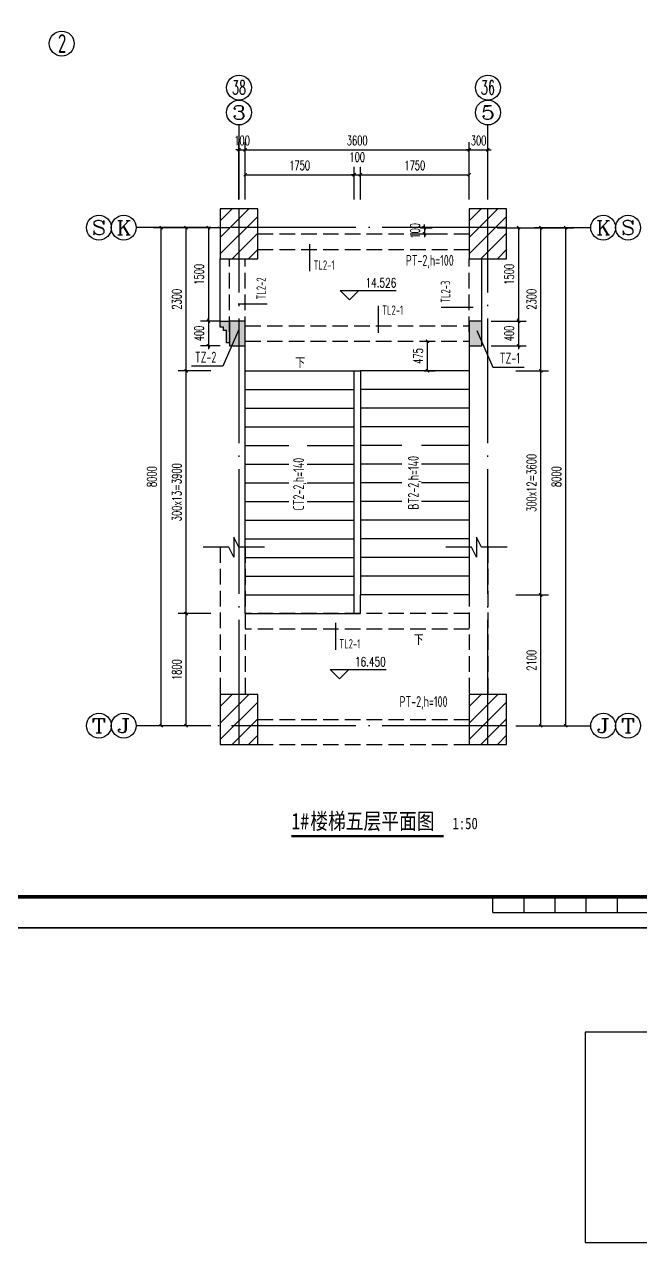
# Model space of a CAD drawing. Extents: x 239268 to 489116, y -316056 to -246175.
# Drawn here: x 318817 to 328720, y -316056 to -296486 of the extents above; entities that cross this region are included whole.
import ezdxf
from ezdxf.enums import TextEntityAlignment as Align

# ---------------------------------------------------------------- set-up
doc = ezdxf.new("R2010")
doc.units = 0
doc.header["$LTSCALE"] = 1000
doc.header["$MEASUREMENT"] = 0
doc.linetypes.add('DASH', pattern=[0.35, 0.25, -0.1])
doc.linetypes.add('DOTE', pattern=[2.42, 2, -0.2, 0.02, -0.2])
doc.layers.get('0').update_dxf_attribs({"linetype": 'CONTINUOUS'})
doc.layers.get('Defpoints').update_dxf_attribs({"color": 6, "linetype": 'CONTINUOUS'})
for name, color, linetype in [('3-ban', 84, 'CONTINUOUS'), ('3-HATCH', 8, 'CONTINUOUS'), ('3-liang-rein', 54, 'CONTINUOUS'), ('3-liang-s', 120, 'CONTINUOUS'), ('3-liang-s-1', 44, 'CONTINUOUS'), ('3-liang-xu', 120, 'DASH'), ('AXIS', 3, 'CONTINUOUS'), ('AXIS_TEXT', 7, 'CONTINUOUS'), ('COLUMN', 2, 'CONTINUOUS'), ('DIM_ELEV', 3, 'CONTINUOUS'), ('DIM_SYMB', 3, 'CONTINUOUS'), ('DOTE', 26, 'DOTE'), ('MY轴线尺寸', 3, 'CONTINUOUS'), ('PUB_TEXT', 7, 'CONTINUOUS'), ('s-plane-dim', 11, 'CONTINUOUS'), ('STAIR', 4, 'CONTINUOUS'), ('图框', 85, 'CONTINUOUS')]:
    doc.layers.add(name, color=color, linetype=linetype)
doc.styles.add('_TCH_AXIS', font='COMPLEX', dxfattribs={"bigfont": 'GBCBIG'})
doc.styles.add('_TCH_DIM', font='SIMPLEX', dxfattribs={"bigfont": 'GBCBIG'})
doc.styles.add('COMPLEX', font='COMPLEX')
doc.styles.add('DIM_FONT', font='SIMPLEX.shx', dxfattribs={"width": 0.65})
doc.styles.add('TSSD_Rein', font='Tssdeng.shx', dxfattribs={"width": 0.7, "bigfont": 'hztxt.shx'})
doc.styles.add('房间名称', font='SIMHEI.TTF', dxfattribs={"width": 0.8})
doc.dimstyles.new('DIMN50', dxfattribs={"dimscale": 0.5, "dimtxt": 300, "dimasz": 100, "dimexe": 250, "dimexo": 300, "dimgap": 150, "dimtad": 1, "dimdec": 0, "dimzin": 0, "dimdsep": 46, "dimtxsty": 'DIM_FONT', "dimblk": 'ARCHTICK', "dimcen": 0.09, "dimclrt": 7, "dimazin": 2, "dimtfac": 1, "dimtdec": 0, "dimtix": 1, "dimtmove": 2, "dimatfit": 3, "dimfxl": 0, "dimtolj": 1, "dimtzin": 0, "dimarcsym": 0})

# ---------------------------------------------------------------- blocks, each defined once
blk = doc.blocks.new('_ArchTick')
at = {"color": 0, "linetype": 'ByBlock', "const_width": 0.4}
blk.add_lwpolyline([(-0.5, -0.5), (0.5, 0.5)], dxfattribs=at)
blk = doc.blocks.new('*D682')
at = {"layer": 'AXIS', "color": 0, "lineweight": -2}
for p, q in [((326716, -305652), (327241, -305652)), ((327116, -307752), (327116, -305652)), ((326716, -307752), (327241, -307752))]:
    blk.add_line(p, q, dxfattribs=at)
at = {"layer": 'Defpoints', "color": 0}
for p in [(326566, -305652), (327116, -305652), (326566, -307752)]:
    blk.add_point(p, dxfattribs=at)
at = {"layer": 'AXIS', "color": 0, "lineweight": -2, "xscale": 50, "yscale": 50, "zscale": 50}
for p, rotation in [((327116, -305652), 90), ((327116, -307752), 270)]:
    blk.add_blockref('_ArchTick', p, dxfattribs=dict(at, rotation=rotation))
at = {"layer": 'AXIS', "color": 7, "insert": (326966, -306702), "char_height": 150, "attachment_point": 5, "rotation": 90, "style": 'DIM_FONT'}
blk.add_mtext('\\A1;2100', dxfattribs=at)
blk = doc.blocks.new('*D683')
at = {"layer": 'AXIS', "color": 0, "lineweight": -2}
for p, q in [((326716, -302052), (327241, -302052)), ((327116, -305652), (327116, -302052)), ((326716, -305652), (327241, -305652))]:
    blk.add_line(p, q, dxfattribs=at)
at = {"layer": 'Defpoints', "color": 0}
for p in [(326566, -302052), (327116, -302052), (326566, -305652)]:
    blk.add_point(p, dxfattribs=at)
at = {"layer": 'AXIS', "color": 0, "lineweight": -2, "xscale": 50, "yscale": 50, "zscale": 50}
for p, rotation in [((327116, -302052), 90), ((327116, -305652), 270)]:
    blk.add_blockref('_ArchTick', p, dxfattribs=dict(at, rotation=rotation))
at = {"layer": 'AXIS', "color": 7, "insert": (326966, -303852), "char_height": 150, "attachment_point": 5, "rotation": 90, "style": 'DIM_FONT'}
blk.add_mtext('\\A1;300x12=3600', dxfattribs=at)
blk = doc.blocks.new('*D684')
at = {"layer": 'AXIS', "color": 0, "lineweight": -2}
for p, q in [((326716, -299752), (327241, -299752)), ((327116, -302052), (327116, -299752)), ((326716, -302052), (327241, -302052))]:
    blk.add_line(p, q, dxfattribs=at)
at = {"layer": 'Defpoints', "color": 0}
for p in [(326566, -299752), (327116, -299752), (326566, -302052)]:
    blk.add_point(p, dxfattribs=at)
at = {"layer": 'AXIS', "color": 0, "lineweight": -2, "xscale": 50, "yscale": 50, "zscale": 50}
for p, rotation in [((327116, -299752), 90), ((327116, -302052), 270)]:
    blk.add_blockref('_ArchTick', p, dxfattribs=dict(at, rotation=rotation))
at = {"layer": 'AXIS', "color": 7, "insert": (326966, -300902), "char_height": 150, "attachment_point": 5, "rotation": 90, "style": 'DIM_FONT'}
blk.add_mtext('\\A1;2300', dxfattribs=at)
blk = doc.blocks.new('*D685')
at = {"layer": 'AXIS', "color": 0, "lineweight": -2}
for p, q in [((326716, -299752), (327641, -299752)), ((327516, -307752), (327516, -299752)), ((326716, -307752), (327641, -307752))]:
    blk.add_line(p, q, dxfattribs=at)
at = {"layer": 'Defpoints', "color": 0}
for p in [(326566, -299752), (327516, -299752), (326566, -307752)]:
    blk.add_point(p, dxfattribs=at)
at = {"layer": 'AXIS', "color": 0, "lineweight": -2, "xscale": 50, "yscale": 50, "zscale": 50}
for p, rotation in [((327516, -299752), 90), ((327516, -307752), 270)]:
    blk.add_blockref('_ArchTick', p, dxfattribs=dict(at, rotation=rotation))
at = {"layer": 'AXIS', "color": 7, "insert": (327366, -303752), "char_height": 150, "attachment_point": 5, "rotation": 90, "style": 'DIM_FONT'}
blk.add_mtext('\\A1;8000', dxfattribs=at)
blk = doc.blocks.new('*D686')
at = {"layer": 'AXIS', "color": 0, "lineweight": -2}
for p, q in [((321816, -305952), (321291, -305952)), ((321416, -307752), (321416, -305952)), ((321816, -307752), (321291, -307752))]:
    blk.add_line(p, q, dxfattribs=at)
at = {"layer": 'Defpoints', "color": 0}
for p in [(321416, -305952), (321966, -305952), (321966, -307752)]:
    blk.add_point(p, dxfattribs=at)
at = {"layer": 'AXIS', "color": 0, "lineweight": -2, "xscale": 50, "yscale": 50, "zscale": 50}
for p, rotation in [((321416, -305952), 90), ((321416, -307752), 270)]:
    blk.add_blockref('_ArchTick', p, dxfattribs=dict(at, rotation=rotation))
at = {"layer": 'AXIS', "color": 7, "insert": (321266, -306852), "char_height": 150, "attachment_point": 5, "rotation": 90, "style": 'DIM_FONT'}
blk.add_mtext('\\A1;1800', dxfattribs=at)
blk = doc.blocks.new('*D687')
at = {"layer": 'AXIS', "color": 0, "lineweight": -2}
for p, q in [((321816, -302052), (321291, -302052)), ((321416, -305952), (321416, -302052)), ((321816, -305952), (321291, -305952))]:
    blk.add_line(p, q, dxfattribs=at)
at = {"layer": 'Defpoints', "color": 0}
for p in [(321416, -302052), (321966, -302052), (321966, -305952)]:
    blk.add_point(p, dxfattribs=at)
at = {"layer": 'AXIS', "color": 0, "lineweight": -2, "xscale": 50, "yscale": 50, "zscale": 50}
for p, rotation in [((321416, -302052), 90), ((321416, -305952), 270)]:
    blk.add_blockref('_ArchTick', p, dxfattribs=dict(at, rotation=rotation))
at = {"layer": 'AXIS', "color": 7, "insert": (321266, -304002), "char_height": 150, "attachment_point": 5, "rotation": 90, "style": 'DIM_FONT'}
blk.add_mtext('\\A1;300x13=3900', dxfattribs=at)
blk = doc.blocks.new('*D688')
at = {"layer": 'AXIS', "color": 0, "lineweight": -2}
for p, q in [((321816, -299752), (321291, -299752)), ((321416, -302052), (321416, -299752)), ((321816, -302052), (321291, -302052))]:
    blk.add_line(p, q, dxfattribs=at)
at = {"layer": 'Defpoints', "color": 0}
for p in [(321416, -299752), (321966, -299752), (321966, -302052)]:
    blk.add_point(p, dxfattribs=at)
at = {"layer": 'AXIS', "color": 0, "lineweight": -2, "xscale": 50, "yscale": 50, "zscale": 50}
for p, rotation in [((321416, -299752), 90), ((321416, -302052), 270)]:
    blk.add_blockref('_ArchTick', p, dxfattribs=dict(at, rotation=rotation))
at = {"layer": 'AXIS', "color": 7, "insert": (321266, -300902), "char_height": 150, "attachment_point": 5, "rotation": 90, "style": 'DIM_FONT'}
blk.add_mtext('\\A1;2300', dxfattribs=at)
blk = doc.blocks.new('*D689')
at = {"layer": 'AXIS', "color": 0, "lineweight": -2}
for p, q in [((321816, -299752), (320891, -299752)), ((321016, -307752), (321016, -299752)), ((321816, -307752), (320891, -307752))]:
    blk.add_line(p, q, dxfattribs=at)
at = {"layer": 'Defpoints', "color": 0}
for p in [(321016, -299752), (321966, -299752), (321966, -307752)]:
    blk.add_point(p, dxfattribs=at)
at = {"layer": 'AXIS', "color": 0, "lineweight": -2, "xscale": 50, "yscale": 50, "zscale": 50}
for p, rotation in [((321016, -299752), 90), ((321016, -307752), 270)]:
    blk.add_blockref('_ArchTick', p, dxfattribs=dict(at, rotation=rotation))
at = {"layer": 'AXIS', "color": 7, "insert": (320866, -303752), "char_height": 150, "attachment_point": 5, "rotation": 90, "style": 'DIM_FONT'}
blk.add_mtext('\\A1;8000', dxfattribs=at)
blk = doc.blocks.new('*D690')
at = {"layer": 'AXIS', "color": 0, "lineweight": -2}
for p, q in [((322366, -299302), (322366, -298777)), ((324116, -299302), (324116, -298777)), ((322366, -298902), (324116, -298902))]:
    blk.add_line(p, q, dxfattribs=at)
at = {"layer": 'Defpoints', "color": 0}
for p in [(324116, -298902), (322366, -299452), (324116, -299452)]:
    blk.add_point(p, dxfattribs=at)
at = {"layer": 'AXIS', "color": 0, "lineweight": -2, "xscale": 50, "yscale": 50, "zscale": 50, "rotation": 180}
blk.add_blockref('_ArchTick', (322366, -298902), dxfattribs=at)
at = {"layer": 'AXIS', "color": 0, "lineweight": -2, "xscale": 50, "yscale": 50, "zscale": 50}
blk.add_blockref('_ArchTick', (324116, -298902), dxfattribs=at)
at = {"layer": 'AXIS', "color": 7, "insert": (323241, -298752), "char_height": 150, "attachment_point": 5, "style": 'DIM_FONT'}
blk.add_mtext('\\A1;1750', dxfattribs=at)
blk = doc.blocks.new('*D691')
at = {"layer": 'AXIS', "color": 0, "lineweight": -2}
for p, q in [((324116, -299302), (324116, -298777)), ((324216, -299302), (324216, -298777)), ((324116, -298902), (324066, -298902)), ((324116, -298902), (324216, -298902)), ((324216, -298902), (324266, -298902))]:
    blk.add_line(p, q, dxfattribs=at)
at = {"layer": 'Defpoints', "color": 0}
for p in [(324216, -298902), (324116, -299452), (324216, -299452)]:
    blk.add_point(p, dxfattribs=at)
at = {"layer": 'AXIS', "color": 0, "lineweight": -2, "xscale": 50, "yscale": 50, "zscale": 50}
blk.add_blockref('_ArchTick', (324116, -298902), dxfattribs=at)
at = {"layer": 'AXIS', "color": 0, "lineweight": -2, "xscale": 50, "yscale": 50, "zscale": 50, "rotation": 180}
blk.add_blockref('_ArchTick', (324216, -298902), dxfattribs=at)
at = {"layer": 'AXIS', "color": 7, "insert": (324166, -298618), "char_height": 150, "attachment_point": 5, "style": 'DIM_FONT'}
blk.add_mtext('\\A1;100', dxfattribs=at)
blk = doc.blocks.new('*D692')
at = {"layer": 'AXIS', "color": 0, "lineweight": -2}
for p, q in [((324216, -299302), (324216, -298777)), ((325966, -299302), (325966, -298777)), ((324216, -298902), (325966, -298902))]:
    blk.add_line(p, q, dxfattribs=at)
at = {"layer": 'Defpoints', "color": 0}
for p in [(325966, -298902), (324216, -299452), (325966, -299452)]:
    blk.add_point(p, dxfattribs=at)
at = {"layer": 'AXIS', "color": 0, "lineweight": -2, "xscale": 50, "yscale": 50, "zscale": 50, "rotation": 180}
blk.add_blockref('_ArchTick', (324216, -298902), dxfattribs=at)
at = {"layer": 'AXIS', "color": 0, "lineweight": -2, "xscale": 50, "yscale": 50, "zscale": 50}
blk.add_blockref('_ArchTick', (325966, -298902), dxfattribs=at)
at = {"layer": 'AXIS', "color": 7, "insert": (325091, -298752), "char_height": 150, "attachment_point": 5, "style": 'DIM_FONT'}
blk.add_mtext('\\A1;1750', dxfattribs=at)
blk = doc.blocks.new('*D693')
at = {"layer": 'AXIS', "color": 0, "lineweight": -2}
for p, q in [((322266, -299302), (322266, -298377)), ((322366, -299302), (322366, -298377)), ((322266, -298502), (322216, -298502)), ((322266, -298502), (322366, -298502)), ((322366, -298502), (322416, -298502))]:
    blk.add_line(p, q, dxfattribs=at)
at = {"layer": 'Defpoints', "color": 0}
for p in [(322366, -298502), (322266, -299452), (322366, -299452)]:
    blk.add_point(p, dxfattribs=at)
at = {"layer": 'AXIS', "color": 0, "lineweight": -2, "xscale": 50, "yscale": 50, "zscale": 50}
blk.add_blockref('_ArchTick', (322266, -298502), dxfattribs=at)
at = {"layer": 'AXIS', "color": 0, "lineweight": -2, "xscale": 50, "yscale": 50, "zscale": 50, "rotation": 180}
blk.add_blockref('_ArchTick', (322366, -298502), dxfattribs=at)
at = {"layer": 'AXIS', "color": 7, "insert": (322316, -298352), "char_height": 150, "attachment_point": 5, "style": 'DIM_FONT'}
blk.add_mtext('\\A1;100', dxfattribs=at)
blk = doc.blocks.new('*D583')
at = {"layer": 'AXIS', "color": 0, "lineweight": -2}
for p, q in [((322366, -299302), (322366, -298377)), ((325966, -299302), (325966, -298377)), ((322366, -298502), (325966, -298502))]:
    blk.add_line(p, q, dxfattribs=at)
at = {"layer": 'Defpoints', "color": 0}
for p in [(325966, -298502), (322366, -299452), (325966, -299452)]:
    blk.add_point(p, dxfattribs=at)
at = {"layer": 'AXIS', "color": 0, "lineweight": -2, "xscale": 50, "yscale": 50, "zscale": 50, "rotation": 180}
blk.add_blockref('_ArchTick', (322366, -298502), dxfattribs=at)
at = {"layer": 'AXIS', "color": 0, "lineweight": -2, "xscale": 50, "yscale": 50, "zscale": 50}
blk.add_blockref('_ArchTick', (325966, -298502), dxfattribs=at)
at = {"layer": 'AXIS', "color": 7, "insert": (324166, -298352), "char_height": 150, "attachment_point": 5, "style": 'DIM_FONT'}
blk.add_mtext('\\A1;3600', dxfattribs=at)
blk = doc.blocks.new('*D584')
at = {"layer": 'AXIS', "color": 0, "lineweight": -2}
for p, q in [((325966, -299302), (325966, -298377)), ((326266, -299302), (326266, -298377)), ((325966, -298502), (325916, -298502)), ((325966, -298502), (326266, -298502)), ((326266, -298502), (326316, -298502))]:
    blk.add_line(p, q, dxfattribs=at)
at = {"layer": 'Defpoints', "color": 0}
for p in [(326266, -298502), (325966, -299452), (326266, -299452)]:
    blk.add_point(p, dxfattribs=at)
at = {"layer": 'AXIS', "color": 0, "lineweight": -2, "xscale": 50, "yscale": 50, "zscale": 50}
blk.add_blockref('_ArchTick', (325966, -298502), dxfattribs=at)
at = {"layer": 'AXIS', "color": 0, "lineweight": -2, "xscale": 50, "yscale": 50, "zscale": 50, "rotation": 180}
blk.add_blockref('_ArchTick', (326266, -298502), dxfattribs=at)
at = {"layer": 'AXIS', "color": 7, "insert": (326116, -298352), "char_height": 150, "attachment_point": 5, "style": 'DIM_FONT'}
blk.add_mtext('\\A1;300', dxfattribs=at)
blk = doc.blocks.new('_AXISO')
blk.add_circle((0, 0), 0.5)
at = {"layer": 'AXIS_TEXT', "style": 'COMPLEX', "width": 1.041667}
blk.add_attdef('A', text='', height=0.56, dxfattribs=at).set_placement((-0.25, -0.28), (0.25, -0.28), align=Align.FIT)
blk = doc.blocks.new('TJAD_TK_A1')
at = {"layer": '图框'}
for p, q in [((870.88, 361.45), (870.88, 366.45)), ((880.88, 361.45), (880.88, 366.45)), ((890.88, 361.45), (890.88, 366.45)), ((900.88, 361.45), (900.88, 366.45)), ((910.88, 361.45), (910.88, 366.45)), ((870.88, 361.45), (970.88, 361.45)), ((500.38, 356.45), (1341.38, 356.45))]:
    blk.add_line(p, q, dxfattribs=at)
at = {"layer": '图框', "const_width": 1.2}
blk.add_lwpolyline([(1331.38, 940.45), (525.38, 940.45), (525.38, 366.45), (1331.38, 366.45)], close=True, dxfattribs=at)
blk = doc.blocks.new('*D741')
at = {"layer": '3-liang-s', "color": 0, "lineweight": -2}
for p, q in [((322116, -299752), (321650, -299752)), ((321775, -299752), (321775, -301252)), ((321966, -301252), (321650, -301252))]:
    blk.add_line(p, q, dxfattribs=at)
at = {"layer": 'Defpoints', "color": 0}
for p in [(322266, -299752), (321775, -301252), (322116, -301252)]:
    blk.add_point(p, dxfattribs=at)
at = {"layer": '3-liang-s', "color": 0, "lineweight": -2, "xscale": 50, "yscale": 50, "zscale": 50}
for p, rotation in [((321775, -299752), 90), ((321775, -301252), 270)]:
    blk.add_blockref('_ArchTick', p, dxfattribs=dict(at, rotation=rotation))
at = {"layer": '3-liang-s', "color": 7, "insert": (321625, -300502), "char_height": 150, "attachment_point": 5, "rotation": 90, "style": 'DIM_FONT'}
blk.add_mtext('\\A1;1500', dxfattribs=at)
blk = doc.blocks.new('*D742')
at = {"layer": '3-liang-s', "color": 0, "lineweight": -2}
for p, q in [((321966, -301252), (321650, -301252)), ((321775, -301252), (321775, -301202)), ((321775, -301252), (321775, -301652)), ((321966, -301652), (321650, -301652)), ((321775, -301652), (321775, -301702))]:
    blk.add_line(p, q, dxfattribs=at)
at = {"layer": 'Defpoints', "color": 0}
for p in [(322116, -301252), (321775, -301652), (322116, -301652)]:
    blk.add_point(p, dxfattribs=at)
at = {"layer": '3-liang-s', "color": 0, "lineweight": -2, "xscale": 50, "yscale": 50, "zscale": 50}
for p, rotation in [((321775, -301252), 270), ((321775, -301652), 90)]:
    blk.add_blockref('_ArchTick', p, dxfattribs=dict(at, rotation=rotation))
at = {"layer": '3-liang-s', "color": 7, "insert": (321625, -301452), "char_height": 150, "attachment_point": 5, "rotation": 90, "style": 'DIM_FONT'}
blk.add_mtext('\\A1;400', dxfattribs=at)
blk = doc.blocks.new('*D743')
at = {"layer": '3-liang-s', "color": 0, "lineweight": -2}
for p, q in [((326416, -299752), (326883, -299752)), ((326758, -299752), (326758, -301252)), ((326316, -301252), (326883, -301252))]:
    blk.add_line(p, q, dxfattribs=at)
at = {"layer": 'Defpoints', "color": 0}
for p in [(326266, -299752), (326166, -301252), (326758, -301252)]:
    blk.add_point(p, dxfattribs=at)
at = {"layer": '3-liang-s', "color": 0, "lineweight": -2, "xscale": 50, "yscale": 50, "zscale": 50}
for p, rotation in [((326758, -299752), 90), ((326758, -301252), 270)]:
    blk.add_blockref('_ArchTick', p, dxfattribs=dict(at, rotation=rotation))
at = {"layer": '3-liang-s', "color": 7, "insert": (326608, -300502), "char_height": 150, "attachment_point": 5, "rotation": 90, "style": 'DIM_FONT'}
blk.add_mtext('\\A1;1500', dxfattribs=at)
blk = doc.blocks.new('*D744')
at = {"layer": '3-liang-s', "color": 0, "lineweight": -2}
for p, q in [((326316, -301252), (326883, -301252)), ((326758, -301252), (326758, -301202)), ((326758, -301252), (326758, -301652)), ((326316, -301652), (326883, -301652)), ((326758, -301652), (326758, -301702))]:
    blk.add_line(p, q, dxfattribs=at)
at = {"layer": 'Defpoints', "color": 0}
for p in [(326166, -301252), (326166, -301652), (326758, -301652)]:
    blk.add_point(p, dxfattribs=at)
at = {"layer": '3-liang-s', "color": 0, "lineweight": -2, "xscale": 50, "yscale": 50, "zscale": 50}
for p, rotation in [((326758, -301252), 270), ((326758, -301652), 90)]:
    blk.add_blockref('_ArchTick', p, dxfattribs=dict(at, rotation=rotation))
at = {"layer": '3-liang-s', "color": 7, "insert": (326608, -301452), "char_height": 150, "attachment_point": 5, "rotation": 90, "style": 'DIM_FONT'}
blk.add_mtext('\\A1;400', dxfattribs=at)
blk = doc.blocks.new('*D748')
at = {"layer": '3-liang-s', "color": 0, "lineweight": -2}
for p, q in [((325182, -299752), (325371, -299752)), ((325246, -299752), (325246, -299702)), ((325246, -299752), (325246, -299852)), ((325182, -299852), (325371, -299852)), ((325246, -299852), (325246, -299902))]:
    blk.add_line(p, q, dxfattribs=at)
at = {"layer": 'Defpoints', "color": 0}
for p in [(325032, -299752), (325032, -299852), (325246, -299852)]:
    blk.add_point(p, dxfattribs=at)
at = {"layer": '3-liang-s', "color": 0, "lineweight": -2, "xscale": 50, "yscale": 50, "zscale": 50}
for p, rotation in [((325246, -299752), 270), ((325246, -299852), 90)]:
    blk.add_blockref('_ArchTick', p, dxfattribs=dict(at, rotation=rotation))
at = {"layer": '3-liang-s', "color": 7, "insert": (325096, -299802), "char_height": 150, "attachment_point": 5, "rotation": 90, "style": 'DIM_FONT'}
blk.add_mtext('\\A1;100', dxfattribs=at)
blk = doc.blocks.new('*D751')
at = {"layer": '3-liang-s', "color": 0, "lineweight": -2}
for p, q in [((325241, -301577), (325420, -301577)), ((325295, -302052), (325295, -301577)), ((325241, -302052), (325420, -302052))]:
    blk.add_line(p, q, dxfattribs=at)
at = {"layer": 'Defpoints', "color": 0}
for p in [(325091, -301577), (325295, -301577), (325091, -302052)]:
    blk.add_point(p, dxfattribs=at)
at = {"layer": '3-liang-s', "color": 0, "lineweight": -2, "xscale": 50, "yscale": 50, "zscale": 50}
for p, rotation in [((325295, -301577), 90), ((325295, -302052), 270)]:
    blk.add_blockref('_ArchTick', p, dxfattribs=dict(at, rotation=rotation))
at = {"layer": '3-liang-s', "color": 7, "insert": (325145, -301814), "char_height": 150, "attachment_point": 5, "rotation": 90, "style": 'DIM_FONT'}
blk.add_mtext('\\A1;475', dxfattribs=at)

msp = doc.modelspace()

# ---------------------------------------------------------------- hatches: boundary and pattern name
at = {"layer": '3-HATCH'}
h = msp.add_hatch(dxfattribs=at)
h.set_pattern_fill('ANSI31', color=256, scale=1500, style=0)
h.set_pattern_definition([(45, (10109.78, -14614.43), (-132.58252, 132.58252), [])])
h.paths.add_polyline_path([(322566.2, -299451.9), (321966.2, -299451.9), (321966.2, -300251.9), (322566.2, -300251.9)])
h = msp.add_hatch(dxfattribs=at)
h.set_pattern_fill('ANSI31', color=256, scale=1500, style=0)
h.set_pattern_definition([(45, (14109.78, -14614.43), (-132.58252, 132.58252), [])])
h.paths.add_polyline_path([(326566.2, -299451.9), (325966.2, -299451.9), (325966.2, -300251.9), (326566.2, -300251.9)])
for points in [[(322116.2, -301251.9), (321966.2, -301251.9), (321966.2, -301351.9), (322016.2, -301351.9), (322016.2, -301401.9), (322066.2, -301401.9), (322066.2, -301601.9), (322116.2, -301601.9)], [(322116.2, -301651.9), (322366.2, -301651.9), (322366.2, -301251.9), (322116.2, -301251.9)], [(325966.2, -301651.9), (326166.2, -301651.9), (326166.2, -301251.9), (325966.2, -301251.9)]]:
    msp.add_hatch(color=256, dxfattribs=at).paths.add_polyline_path(points)
h = msp.add_hatch(dxfattribs=at)
h.set_pattern_fill('ANSI31', color=256, scale=1500, style=0)
h.set_pattern_definition([(45, (10109.78, -22414.43), (-132.58252, 132.58252), [])])
h.paths.add_polyline_path([(322566.2, -307251.9), (321966.2, -307251.9), (321966.2, -308051.9), (322566.2, -308051.9)])
h = msp.add_hatch(dxfattribs=at)
h.set_pattern_fill('ANSI31', color=256, scale=1500, style=0)
h.set_pattern_definition([(45, (14109.78, -22414.43), (-132.58252, 132.58252), [])])
h.paths.add_polyline_path([(326566.2, -307251.9), (325966.2, -307251.9), (325966.2, -308051.9), (326566.2, -308051.9)])

# ---------------------------------------------------------------- linework, layer by layer
at = {"layer": '3-ban'}
for p, q in [((322262.6, -301389.2), (322005.9, -301976.2)), ((326086.9, -301404), (326343.6, -301991)), ((322005.9, -301976.2), (321501.9, -301976.2)), ((326343.6, -301991), (326847.6, -301991))]:
    msp.add_line(p, q, dxfattribs=at)
at = {"layer": '3-liang-rein'}
for p, q in [((323406.4, -300448.2), (323406.4, -300015.2)), ((322720.6, -300979.6), (322255.3, -300979.6)), ((324508.6, -301442.8), (324508.6, -301009.8)), ((326027.6, -301034), (325515.4, -301034)), ((323820.3, -306532.7), (323820.3, -306099.7))]:
    msp.add_line(p, q, dxfattribs=at)
at = {"layer": '3-liang-s'}
for p, q in [((321966.2, -301251.9), (321966.2, -300251.9)), ((326166.2, -301426.9), (326166.2, -300251.9))]:
    msp.add_line(p, q, dxfattribs=at)
msp.add_lwpolyline([(322116.2, -301601.9), (322066.2, -301601.9), (322066.2, -301401.9), (322016.2, -301401.9), (322016.2, -301351.9), (321966.2, -301351.9), (321966.2, -301251.9), (322116.2, -301251.9), (322116.2, -301601.9)], dxfattribs=at)
at = {"layer": '3-liang-s', "color": 1}
msp.add_lwpolyline([(327830.7, -316056.4), (333339.3, -316056.4), (333339.3, -312676.1), (327830.7, -312676.1)], close=True, dxfattribs=at)
at = {"layer": '3-liang-s-1'}
for points in [[(322677.6, -304884.9), (322263.3, -304884.9), (322183.3, -304725.2), (322183.3, -305044.5), (322103.2, -304884.9), (321688.9, -304884.9)], [(326577.6, -304884.9), (326163.3, -304884.9), (326083.3, -304725.2), (326083.3, -305044.5), (326003.2, -304884.9), (325588.9, -304884.9)]]:
    msp.add_lwpolyline(points, dxfattribs=at)
at = {"layer": '3-liang-xu'}
for p, q in [((322566.2, -299851.9), (325966.2, -299851.9)), ((322566.2, -300101.9), (325966.2, -300101.9)), ((322116.2, -301426.9), (322116.2, -300251.9)), ((322366.2, -301426.9), (322366.2, -300251.9)), ((325966.2, -301426.9), (325966.2, -300251.9)), ((322366.2, -301326.9), (325966.2, -301326.9)), ((322366.2, -301576.9), (325966.2, -301576.9)), ((321966.2, -304884.9), (321966.2, -307251.9)), ((322366.2, -304884.9), (322366.2, -307251.9)), ((325966.2, -304884.9), (325966.2, -307251.9)), ((326266.2, -304884.9), (326266.2, -307251.9)), ((325966.2, -305951.9), (322366.2, -305951.9)), ((325966.2, -306201.9), (322366.2, -306201.9)), ((322566.2, -307651.9), (325966.2, -307651.9)), ((322566.2, -308051.9), (325966.2, -308051.9))]:
    msp.add_line(p, q, dxfattribs=at)
at = {"layer": 'AXIS'}
for p, q in [((322266.2, -297701.9), (322266.2, -297701.9)), ((326266.2, -297701.9), (326266.2, -297701.9)), ((322266.2, -299301.9), (322266.2, -298101.9)), ((326266.2, -299301.9), (326266.2, -298101.9)), ((320214.5, -299751.9), (320214.5, -299751.9)), ((321816.2, -299751.9), (320614.5, -299751.9)), ((327016.2, -299751.9), (327918, -299751.9)), ((328318, -299751.9), (328318, -299751.9)), ((320214.5, -307751.9), (320214.5, -307751.9)), ((321816.2, -307751.9), (320614.5, -307751.9)), ((327016.2, -307751.9), (327918, -307751.9)), ((328318, -307751.9), (328318, -307751.9))]:
    msp.add_line(p, q, dxfattribs=at)
at = {"layer": 'COLUMN'}
for p, q in [((322566.2, -299451.9), (321966.2, -299451.9)), ((321966.2, -299451.9), (321966.2, -300251.9)), ((322566.2, -300251.9), (322566.2, -299451.9)), ((326566.2, -299451.9), (325966.2, -299451.9)), ((325966.2, -299451.9), (325966.2, -300251.9)), ((326566.2, -300251.9), (326566.2, -299451.9)), ((321966.2, -300251.9), (322566.2, -300251.9)), ((325966.2, -300251.9), (326566.2, -300251.9)), ((322566.2, -307251.9), (321966.2, -307251.9)), ((321966.2, -307251.9), (321966.2, -308051.9)), ((322566.2, -308051.9), (322566.2, -307251.9)), ((326566.2, -307251.9), (325966.2, -307251.9)), ((325966.2, -307251.9), (325966.2, -308051.9)), ((326566.2, -308051.9), (326566.2, -307251.9)), ((321966.2, -308051.9), (322566.2, -308051.9)), ((325966.2, -308051.9), (326566.2, -308051.9))]:
    msp.add_line(p, q, dxfattribs=at)
for points in [[(322116.2, -301651.9), (322366.2, -301651.9), (322366.2, -301251.9), (322116.2, -301251.9)], [(325966.2, -301651.9), (326166.2, -301651.9), (326166.2, -301251.9), (325966.2, -301251.9)]]:
    msp.add_lwpolyline(points, close=True, dxfattribs=at)
at = {"layer": 'DIM_ELEV'}
for p, q in [((324043.9, -300911.8), (323893.9, -300761.8)), ((323893.9, -300761.8), (324793.9, -300761.8)), ((324043.9, -300911.8), (324193.9, -300761.8)), ((323879.5, -306999.6), (323729.5, -306849.6)), ((323729.5, -306849.6), (324629.5, -306849.6)), ((323879.5, -306999.6), (324029.5, -306849.6))]:
    msp.add_line(p, q, dxfattribs=at)
at = {"layer": 'DIM_SYMB'}
for points in [[(323211.2, -302051.9, 0, 0, 0), (323211.2, -302501.9, 40, 0, 0), (323211.2, -302651.9, 0, 0, 0)], [(325128.4, -306201.9, 0, 0, 0), (325128.4, -305744.4, 40, 0, 0), (325128.4, -305594.4, 0, 0, 0)]]:
    msp.add_lwpolyline(points, format="xyseb", dxfattribs=at)
at = {"layer": 'DIM_SYMB', "const_width": 35}
msp.add_lwpolyline([(323108.6, -309527.1), (325556.8, -309527.1)], dxfattribs=at)
at = {"layer": 'DOTE'}
for p, q in [((322266.2, -308051.9), (322266.2, -299451.9)), ((326266.2, -308051.9), (326266.2, -299451.9)), ((326566.2, -299751.9), (321538.3, -299751.9)), ((326566.2, -307751.9), (321538.3, -307751.9))]:
    msp.add_line(p, q, dxfattribs=at)
at = {"layer": 'MY轴线尺寸', "color": 1}
msp.add_circle((319417.8, -296795.1), 200, dxfattribs=at)
at = {"layer": 'STAIR'}
for p, q in [((322366.2, -305951.9), (322366.2, -301576.9)), ((325966.2, -301576.9), (325966.2, -305651.9)), ((322366.2, -302051.9), (324116.2, -302051.9)), ((324116.2, -305951.9), (324116.2, -302051.9)), ((324116.2, -302051.9), (324216.2, -302051.9)), ((325966.2, -302051.9), (324216.2, -302051.9)), ((324216.2, -302051.9), (324216.2, -305651.9)), ((322366.2, -302351.9), (324116.2, -302351.9)), ((325966.2, -302351.9), (324216.2, -302351.9)), ((322366.2, -302651.9), (324116.2, -302651.9)), ((325966.2, -302651.9), (324216.2, -302651.9)), ((322366.2, -302951.9), (324116.2, -302951.9)), ((325966.2, -302951.9), (324216.2, -302951.9)), ((322366.2, -303251.9), (323067.8, -303251.9)), ((323360.7, -303251.9), (324116.2, -303251.9)), ((324883, -303251.9), (324216.2, -303251.9)), ((325966.2, -303251.9), (325196.3, -303251.9)), ((322366.2, -303551.9), (323067.8, -303551.9)), ((323360.7, -303551.9), (324116.2, -303551.9)), ((324883, -303551.9), (324216.2, -303551.9)), ((325966.2, -303551.9), (325196.3, -303551.9)), ((322366.2, -303851.9), (323067.8, -303851.9)), ((323360.7, -303851.9), (324116.2, -303851.9)), ((324883, -303851.9), (324216.2, -303851.9)), ((325966.2, -303851.9), (325196.3, -303851.9)), ((322366.2, -304151.9), (323067.8, -304151.9)), ((323360.7, -304151.9), (324116.2, -304151.9)), ((324883, -304151.9), (324216.2, -304151.9)), ((325966.2, -304151.9), (325196.3, -304151.9)), ((322366.2, -304451.9), (324116.2, -304451.9)), ((325966.2, -304451.9), (324216.2, -304451.9)), ((322366.2, -304751.9), (324116.2, -304751.9)), ((325966.2, -304751.9), (324216.2, -304751.9)), ((322366.2, -305051.9), (324116.2, -305051.9)), ((325966.2, -305051.9), (324216.2, -305051.9)), ((322366.2, -305351.9), (324116.2, -305351.9)), ((325966.2, -305351.9), (324216.2, -305351.9)), ((322366.2, -305651.9), (324116.2, -305651.9)), ((325966.2, -305651.9), (324216.2, -305651.9)), ((324216.2, -305951.9), (324216.2, -305651.9)), ((322366.2, -305951.9), (324056.2, -305951.9)), ((324056.2, -305951.9), (324116.2, -305951.9)), ((324056.2, -305951.9), (324116.2, -305951.9)), ((324116.2, -305951.9), (324216.2, -305951.9))]:
    msp.add_line(p, q, dxfattribs=at)
at = {"layer": '图框'}
msp.add_lwpolyline([(307822.1, -281301.7), (349872.1, -281301.7), (349872.1, -311001.7), (307822.1, -311001.7)], close=True, dxfattribs=at)

# ---------------------------------------------------------------- block references
at = {"layer": 'AXIS'}
ref = msp.add_blockref('_AXISO', (322266.2, -297501.9), dxfattribs=dict(at, xscale=400, yscale=400, zscale=400))
ref.add_attrib('A', '38', dxfattribs={"layer": 'AXIS_TEXT', "height": 226.27, "style": '_TCH_AXIS', "width": 0.636364}).set_placement((322153.1, -297615.1), (322379.4, -297615.1), align=Align.FIT)
ref = msp.add_blockref('_AXISO', (326266.2, -297501.9), dxfattribs=dict(at, xscale=400, yscale=400, zscale=400))
ref.add_attrib('A', '36', dxfattribs={"layer": 'AXIS_TEXT', "height": 226.27, "style": '_TCH_AXIS', "width": 0.636364}).set_placement((326153.1, -297615.1), (326379.4, -297615.1), align=Align.FIT)
ref = msp.add_blockref('_AXISO', (322266.2, -297901.9), dxfattribs=dict(at, xscale=400, yscale=400, zscale=400))
ref.add_attrib('A', '3', dxfattribs={"layer": 'AXIS_TEXT', "height": 226.3, "style": '_TCH_AXIS', "width": 1.5}).set_placement((322153.1, -298015.1), (322379.4, -298015.1), align=Align.FIT)
ref = msp.add_blockref('_AXISO', (326266.2, -297901.9), dxfattribs=dict(at, xscale=400, yscale=400, zscale=400))
ref.add_attrib('A', '5', dxfattribs={"layer": 'AXIS_TEXT', "height": 226.3, "style": '_TCH_AXIS', "width": 1.5}).set_placement((326153.1, -298015.1), (326379.4, -298015.1), align=Align.FIT)
ref = msp.add_blockref('_AXISO', (320014.5, -299751.9), dxfattribs=dict(at, xscale=400, yscale=400, zscale=400))
ref.add_attrib('A', 'S', dxfattribs={"layer": 'AXIS_TEXT', "height": 226.3, "style": '_TCH_AXIS', "width": 1.5}).set_placement((319901.3, -299865), (320127.6, -299865), align=Align.FIT)
ref = msp.add_blockref('_AXISO', (320414.5, -299751.9), dxfattribs=dict(at, xscale=400, yscale=400, zscale=400))
ref.add_attrib('A', 'K', dxfattribs={"layer": 'AXIS_TEXT', "height": 226.3, "style": '_TCH_AXIS', "width": 1.105263}).set_placement((320301.3, -299865), (320527.6, -299865), align=Align.FIT)
ref = msp.add_blockref('_AXISO', (328118, -299751.9), dxfattribs=dict(at, xscale=400, yscale=400, zscale=400))
ref.add_attrib('A', 'K', dxfattribs={"layer": 'AXIS_TEXT', "height": 226.3, "style": '_TCH_AXIS', "width": 1.105263}).set_placement((328004.9, -299865), (328231.1, -299865), align=Align.FIT)
ref = msp.add_blockref('_AXISO', (328518, -299751.9), dxfattribs=dict(at, xscale=400, yscale=400, zscale=400))
ref.add_attrib('A', 'S', dxfattribs={"layer": 'AXIS_TEXT', "height": 226.3, "style": '_TCH_AXIS', "width": 1.5}).set_placement((328404.9, -299865), (328631.1, -299865), align=Align.FIT)
ref = msp.add_blockref('_AXISO', (320014.5, -307751.9), dxfattribs=dict(at, xscale=400, yscale=400, zscale=400))
ref.add_attrib('A', 'T', dxfattribs={"layer": 'AXIS_TEXT', "height": 226.3, "style": '_TCH_AXIS', "width": 1.4}).set_placement((319901.3, -307865), (320127.6, -307865), align=Align.FIT)
ref = msp.add_blockref('_AXISO', (320414.5, -307751.9), dxfattribs=dict(at, xscale=400, yscale=400, zscale=400))
ref.add_attrib('A', 'J', dxfattribs={"layer": 'AXIS_TEXT', "height": 226.3, "style": '_TCH_AXIS', "width": 1.909091}).set_placement((320301.3, -307865), (320527.6, -307865), align=Align.FIT)
ref = msp.add_blockref('_AXISO', (328118, -307751.9), dxfattribs=dict(at, xscale=400, yscale=400, zscale=400))
ref.add_attrib('A', 'J', dxfattribs={"layer": 'AXIS_TEXT', "height": 226.3, "style": '_TCH_AXIS', "width": 1.909091}).set_placement((328004.9, -307865), (328231.1, -307865), align=Align.FIT)
ref = msp.add_blockref('_AXISO', (328518, -307751.9), dxfattribs=dict(at, xscale=400, yscale=400, zscale=400))
ref.add_attrib('A', 'T', dxfattribs={"layer": 'AXIS_TEXT', "height": 226.3, "style": '_TCH_AXIS', "width": 1.4}).set_placement((328404.9, -307865), (328631.1, -307865), align=Align.FIT)
at = {"layer": '图框', "xscale": 50, "yscale": 50, "zscale": 50}
msp.add_blockref('TJAD_TK_A1', (282803.1, -328824.2), dxfattribs=at)

# ---------------------------------------------------------------- texts
at = {"layer": '3-ban', "style": 'TSSD_Rein', "width": 0.7}
for p in [(324945.7, -300365.4), (324845.3, -307451.9)]:
    msp.add_text('PT-2,h=100', height=175, dxfattribs=at).set_placement(p)
for s, p in [('TZ-2', (321730.4, -301832.2, 1920)), ('TZ-1', (326619.1, -301847, 1920))]:
    msp.add_text(s, height=175, dxfattribs=at).set_placement(p, align=Align.MIDDLE)
for s, p in [('CT2-2,h=140', (323310.7, -304295.5)), ('BT2-2,h=140', (325155.3, -304281.3))]:
    msp.add_text(s, height=175, rotation=90, dxfattribs=at).set_placement(p)
at = {"layer": '3-liang-rein', "style": 'TSSD_Rein', "width": 0.7}
for p in [(323464.2, -300427.6), (324566.5, -301151.6), (323878.1, -306512.1)]:
    msp.add_text('TL2-1', height=150, dxfattribs=at).set_placement(p)
for s, p in [('TL2-2', (322696.7, -300906.9)), ('TL2-3', (325659.7, -300961.3))]:
    msp.add_text(s, height=150, rotation=90, dxfattribs=at).set_placement(p)
at = {"layer": 'PUB_TEXT'}
for s, height, style, width, p in [('14.526', 148.75, '_TCH_DIM', 0.705882, (324298.9, -300711.8)), ('16.450', 148.75, '_TCH_DIM', 0.705882, (324129.5, -306799.6)), ('1#', 261.39, '房间名称', 0.8, (323108.6, -309415.8)), ('楼梯五层平面图', 261.39, '房间名称', 0.8, (323411.1, -309415.8)), ('1:50', 186.71, '房间名称', 0.8, (325696.8, -309415.8))]:
    msp.add_text(s, height=height, dxfattribs=dict(at, style=style, width=width)).set_placement(p)
at = {"layer": 'PUB_TEXT', "style": '_TCH_DIM'}
for p in [(323170.1, -302007.3), (325073.8, -306455.6)]:
    msp.add_text('下', height=168.8, dxfattribs=at).set_placement(p)
at = {"layer": 's-plane-dim', "style": 'TSSD_Rein', "width": 0.7}
msp.add_text('2', height=300, dxfattribs=at).set_placement((319355.4, -296944))

# ---------------------------------------------------------------- dimensions: what is measured, and where the dimension line sits
at = {"layer": '3-liang-s'}
for base, p1, p2, picture, middle in [((321775.4, -301251.9), (322266.2, -299751.9), (322116.2, -301251.9), '*D741', (321625.4, -300501.9)), ((325245.7, -299851.9), (325031.9, -299751.9), (325031.9, -299851.9), '*D748', (325095.7, -299801.9)), ((326757.6, -301251.9), (326266.2, -299751.9), (326166.2, -301251.9), '*D743', (326607.6, -300501.9)), ((321775.4, -301651.9), (322116.2, -301251.9), (322116.2, -301651.9), '*D742', (321625.4, -301451.9)), ((326757.6, -301651.9), (326166.2, -301251.9), (326166.2, -301651.9), '*D744', (326607.6, -301451.9)), ((325295, -301576.9), (325091.2, -302051.9), (325091.2, -301576.9), '*D751', (325145, -301814.4))]:
    dim = msp.add_linear_dim(base=base, p1=p1, p2=p2, angle=90, dimstyle='DIMN50', dxfattribs=at)
    dim.commit()
    dim.dimension.update_dxf_attribs({"geometry": picture, "text_midpoint": middle})
at = {"layer": 'AXIS'}
for p1, p2, distance, picture, middle in [((322266.2, -299451.9), (322366.2, -299451.9), 950, '*D693', (322316.2, -298351.9)), ((322366.2, -299451.9), (325966.2, -299451.9), 950, '*D583', (324166.2, -298351.9)), ((325966.2, -299451.9), (326266.2, -299451.9), 950, '*D584', (326116.2, -298351.9)), ((322366.2, -299451.9), (324116.2, -299451.9), 550, '*D690', (323241.2, -298751.9)), ((324216.2, -299451.9), (325966.2, -299451.9), 550, '*D692', (325091.2, -298751.9)), ((321966.2, -307751.9), (321966.2, -299751.9), 950, '*D689', (320866.2, -303751.9)), ((321966.2, -302051.9), (321966.2, -299751.9), 550, '*D688', (321266.2, -300901.9)), ((326566.2, -302051.9), (326566.2, -299751.9), -550, '*D684', (326966.2, -300901.9)), ((326566.2, -307751.9), (326566.2, -299751.9), -950, '*D685', (327366.2, -303751.9)), ((326566.2, -307751.9), (326566.2, -305651.9), -550, '*D682', (326966.2, -306701.9)), ((321966.2, -307751.9), (321966.2, -305951.9), 550, '*D686', (321266.2, -306851.9))]:
    dim = msp.add_aligned_dim(p1=p1, p2=p2, distance=distance, dimstyle='DIMN50', dxfattribs=at)
    dim.commit()
    dim.dimension.update_dxf_attribs({"geometry": picture, "text_midpoint": middle})
dim = msp.add_linear_dim(base=(324216.2, -298901.9), p1=(324116.2, -299451.9), p2=(324216.2, -299451.9), angle=0, dimstyle='DIMN50', dxfattribs=at)
dim.commit()
dim.dimension.update_dxf_attribs({"geometry": '*D691', "text_midpoint": (324166.2, -298618.2), "dimtype": 161})
for p1, p2, distance, text, picture, middle in [((321966.2, -305951.9), (321966.2, -302051.9), 550, '300x13=3900', '*D687', (321266.2, -304001.9)), ((326566.2, -305651.9), (326566.2, -302051.9), -550, '300x12=3600', '*D683', (326966.2, -303851.9))]:
    dim = msp.add_aligned_dim(p1=p1, p2=p2, distance=distance, text=text, dimstyle='DIMN50', dxfattribs=at)
    dim.commit()
    dim.dimension.update_dxf_attribs({"geometry": picture, "text_midpoint": middle})

doc.saveas('drawing.dxf')
